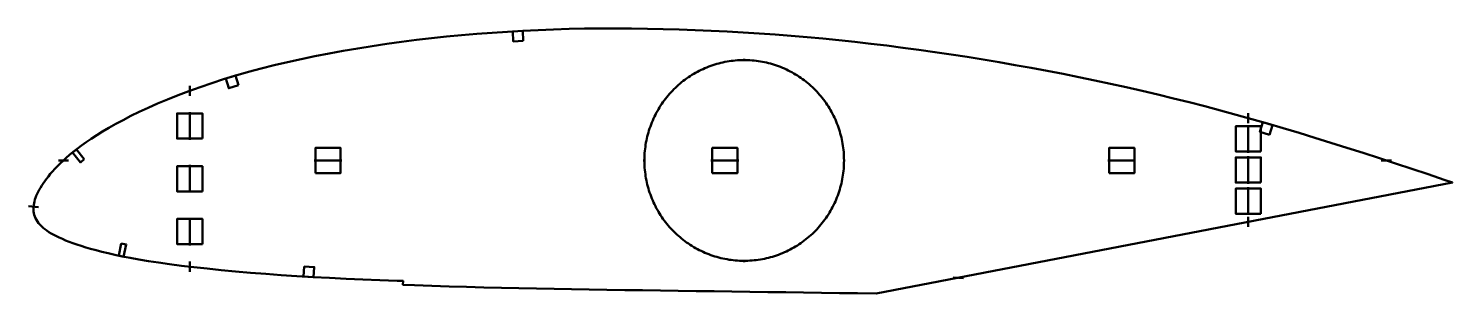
# Model space of a CAD drawing. Header units: metres. Extents: x -3 to 562, y 47 to 152.
import ezdxf

# ---------------------------------------------------------------- set-up
doc = ezdxf.new("R2010")
doc.units = ezdxf.units.M
doc.layers.add('Layer', color=1, linetype='Continuous', lineweight=50)

msp = doc.modelspace()

# ---------------------------------------------------------------- linework, layer by layer
at = {"layer": 'Layer'}
for p, q in [((281.25, 139.86), (281.25, 140.36)), ((61.25, 125.66), (61.25, 129.66)), ((61.25, 119.19), (61.25, 108.19)), ((481.25, 114.83), (481.25, 118.83)), ((481.25, 114.08), (481.25, 103.08)), ((481.25, 101.72), (481.25, 90.72)), ((13.13, 100), (9.13, 100)), ((61.25, 98.23), (61.25, 87.23)), ((121.6, 100), (110.6, 100)), ((241.65, 100), (241.15, 100)), ((279.07, 100), (268.07, 100)), ((320.85, 100), (321.35, 100)), ((436.54, 100), (425.54, 100)), ((534.01, 100), (538.01, 100)), ((481.25, 89.35), (481.25, 78.35)), ((1.26, 81.51), (-2.73, 81.82)), ((61.25, 77.28), (61.25, 66.28)), ((481.25, 77.6), (481.25, 73.6)), ((61.25, 59.81), (61.25, 55.81)), ((281.25, 60.14), (281.25, 59.64)), ((364.2, 53.58), (368.19, 53.28))]:
    msp.add_line(p, q, dxfattribs=at)
for points in [[(562.28, 91.22), (562.28, 91.22), (559.02, 92.34), (552.57, 94.52), (546.13, 96.67), (539.69, 98.8), (533.25, 100.9), (526.81, 102.98), (520.39, 105.03), (514.01, 107.05), (507.68, 109.03), (501.39, 110.95), (495.12, 112.83), (488.88, 114.66), (482.64, 116.44), (476.41, 118.18), (470.19, 119.87), (463.98, 121.52), (457.78, 123.12), (451.56, 124.67), (445.34, 126.18), (439.1, 127.65), (432.85, 129.07), (426.59, 130.46), (420.32, 131.8), (414.04, 133.11), (407.75, 134.36), (401.44, 135.58), (395.11, 136.76), (388.76, 137.9), (382.4, 139), (376.04, 140.07), (369.67, 141.09), (363.3, 142.08), (356.94, 143.02), (350.58, 143.92), (344.23, 144.77), (337.87, 145.59), (331.53, 146.35), (325.18, 147.07), (318.84, 147.75), (312.5, 148.38), (306.16, 148.97), (299.82, 149.51), (293.48, 150), (287.14, 150.45), (280.79, 150.85), (274.45, 151.21), (268.11, 151.52), (261.78, 151.79), (255.46, 152.01), (249.14, 152.18), (242.84, 152.31), (236.55, 152.39), (230.29, 152.42), (224.07, 152.41), (217.89, 152.34), (211.74, 152.22), (205.62, 152.03), (199.5, 151.79), (193.39, 151.49), (187.29, 151.14), (181.21, 150.73), (175.15, 150.26), (169.11, 149.74), (163.1, 149.17), (157.13, 148.54), (151.19, 147.85), (145.29, 147.11), (139.44, 146.3), (133.64, 145.44), (127.89, 144.52), (122.18, 143.53), (116.51, 142.49), (110.91, 141.4), (105.41, 140.27), (100.03, 139.08), (94.75, 137.84), (89.59, 136.53), (84.52, 135.16), (79.56, 133.74), (74.71, 132.26), (69.97, 130.72), (65.37, 129.15), (60.91, 127.53), (56.61, 125.89), (52.47, 124.23), (48.52, 122.57), (44.77, 120.92), (41.24, 119.28), (37.93, 117.66), (34.82, 116.06), (31.92, 114.49), (29.21, 112.96), (26.69, 111.47), (24.36, 110.02), (22.19, 108.62), (20.2, 107.25), (18.35, 105.93), (16.64, 104.65), (15.06, 103.39), (13.59, 102.18), (12.23, 101), (10.97, 99.86), (9.81, 98.76), (8.73, 97.68), (7.73, 96.64), (6.8, 95.62), (5.94, 94.63), (5.15, 93.66), (4.41, 92.72), (3.74, 91.8), (3.11, 90.9), (2.53, 90.02), (2, 89.19), (1.53, 88.37), (1.11, 87.53), (0.71, 86.72), (0.37, 85.96), (0.08, 85.22), (-0.16, 84.48), (-0.37, 83.73), (-0.53, 83.01), (-0.66, 82.32), (-0.74, 81.62), (-0.78, 80.98), (-0.79, 80.34), (-0.74, 79.69), (-0.63, 79.04), (-0.46, 78.38), (-0.23, 77.71), (0.05, 77.06), (0.39, 76.41), (0.8, 75.77), (1.27, 75.14), (1.81, 74.51), (2.41, 73.89), (3.07, 73.29), (3.78, 72.69), (4.56, 72.12), (5.4, 71.55), (6.32, 71), (7.31, 70.45), (8.37, 69.91), (9.5, 69.37), (10.72, 68.82), (12.02, 68.27), (13.4, 67.72), (14.87, 67.16), (16.45, 66.6), (18.14, 66.04), (19.97, 65.48), (21.94, 64.91), (24.07, 64.33), (26.38, 63.73), (28.86, 63.12), (31.55, 62.51), (34.47, 61.89), (37.64, 61.28), (41.1, 60.67), (44.85, 60.06), (48.92, 59.44), (53.28, 58.82), (57.95, 58.2), (62.92, 57.61), (68.18, 57.04), (73.71, 56.48), (79.47, 55.93), (85.38, 55.41), (91.41, 54.91), (97.55, 54.46), (103.8, 54.06), (110.18, 53.7), (116.69, 53.36), (123.28, 53.05), (129.97, 52.75), (136.74, 52.48), (143.58, 52.22), (145.87, 52.13), (145.81, 50.63), (150.39, 50.46), (157.26, 50.21), (164.14, 49.99), (171.03, 49.79), (177.95, 49.61), (184.9, 49.43), (191.87, 49.27), (198.83, 49.11), (205.78, 48.97), (212.75, 48.85), (219.75, 48.75), (226.78, 48.65), (233.83, 48.54), (240.9, 48.43), (247.97, 48.33), (255.06, 48.23), (262.16, 48.14), (269.27, 48.04), (276.39, 47.94), (283.5, 47.84), (290.61, 47.74), (297.72, 47.63), (304.83, 47.54), (311.94, 47.45), (319.05, 47.35), (326.17, 47.25), (333.6, 47.15), (562.28, 91.22)], [(320.85, 100), (320.84, 100.84), (320.82, 101.67), (320.77, 102.51), (320.71, 103.35), (320.63, 104.18), (320.54, 105.01), (320.43, 105.84), (320.29, 106.67), (320.15, 107.49), (319.98, 108.31), (319.8, 109.13), (319.6, 109.95), (319.38, 110.75), (319.15, 111.56), (318.9, 112.36), (318.64, 113.15), (318.35, 113.94), (318.05, 114.72), (317.74, 115.5), (317.41, 116.26), (317.06, 117.02), (316.7, 117.78), (316.32, 118.52), (315.92, 119.26), (315.51, 119.99), (315.09, 120.71), (314.65, 121.42), (314.19, 122.12), (313.72, 122.81), (313.24, 123.5), (312.74, 124.17), (312.23, 124.83), (311.71, 125.48), (311.17, 126.12), (310.62, 126.74), (310.05, 127.36), (309.47, 127.96), (308.88, 128.55), (308.28, 129.13), (307.67, 129.7), (307.04, 130.25), (306.4, 130.79), (305.76, 131.31), (305.1, 131.82), (304.43, 132.32), (303.75, 132.8), (303.06, 133.27), (302.36, 133.73), (301.65, 134.17), (300.93, 134.59), (300.2, 135), (299.47, 135.39), (298.73, 135.77), (297.98, 136.13), (297.22, 136.48), (296.45, 136.81), (295.68, 137.12), (294.9, 137.42), (294.12, 137.7), (293.33, 137.96), (292.53, 138.21), (291.73, 138.44), (290.93, 138.65), (290.12, 138.85), (289.31, 139.03), (288.49, 139.19), (287.67, 139.33), (286.85, 139.46), (286.02, 139.57), (285.2, 139.66), (284.37, 139.74), (283.54, 139.79), (282.71, 139.83), (281.87, 139.85), (281.04, 139.86), (280.21, 139.85), (279.38, 139.82), (278.55, 139.77), (277.72, 139.7), (276.89, 139.62), (276.06, 139.52), (275.24, 139.4), (274.42, 139.26), (273.6, 139.11), (272.79, 138.94), (271.97, 138.75), (271.17, 138.55), (270.37, 138.32), (269.57, 138.09), (268.77, 137.83), (267.99, 137.56), (267.21, 137.27), (266.43, 136.96), (265.66, 136.64), (264.9, 136.3), (264.15, 135.95), (263.4, 135.58), (262.66, 135.2), (261.93, 134.8), (261.21, 134.38), (260.5, 133.95), (259.79, 133.5), (259.1, 133.04), (258.41, 132.56), (257.74, 132.07), (257.07, 131.57), (256.42, 131.05), (255.78, 130.52), (255.14, 129.97), (254.52, 129.42), (253.92, 128.84), (253.32, 128.26), (252.74, 127.66), (252.17, 127.05), (251.61, 126.43), (251.06, 125.8), (250.53, 125.15), (250.01, 124.5), (249.51, 123.83), (249.02, 123.16), (248.54, 122.47), (248.08, 121.77), (247.63, 121.07), (247.2, 120.35), (246.78, 119.63), (246.38, 118.89), (245.99, 118.15), (245.62, 117.4), (245.27, 116.64), (244.93, 115.88), (244.6, 115.11), (244.29, 114.33), (244, 113.55), (243.73, 112.75), (243.47, 111.96), (243.23, 111.16), (243.01, 110.35), (242.8, 109.54), (242.61, 108.72), (242.43, 107.9), (242.28, 107.08), (242.14, 106.26), (242.02, 105.43), (241.91, 104.6), (241.82, 103.76), (241.75, 102.93), (241.7, 102.09), (241.67, 101.26), (241.65, 100.42), (241.65, 99.58), (241.67, 98.74), (241.7, 97.91), (241.75, 97.07), (241.82, 96.24), (241.91, 95.4), (242.02, 94.57), (242.14, 93.74), (242.28, 92.92), (242.43, 92.1), (242.61, 91.28), (242.8, 90.46), (243.01, 89.65), (243.23, 88.84), (243.47, 88.04), (243.73, 87.25), (244, 86.45), (244.29, 85.67), (244.6, 84.89), (244.93, 84.12), (245.27, 83.36), (245.62, 82.6), (245.99, 81.85), (246.38, 81.11), (246.78, 80.37), (247.2, 79.65), (247.63, 78.93), (248.08, 78.23), (248.54, 77.53), (249.02, 76.84), (249.51, 76.17), (250.01, 75.5), (250.53, 74.85), (251.06, 74.2), (251.61, 73.57), (252.17, 72.95), (252.74, 72.34), (253.32, 71.74), (253.92, 71.16), (254.52, 70.58), (255.14, 70.03), (255.78, 69.48), (256.42, 68.95), (257.07, 68.43), (257.74, 67.93), (258.41, 67.44), (259.1, 66.96), (259.79, 66.5), (260.5, 66.05), (261.21, 65.62), (261.93, 65.2), (262.66, 64.8), (263.4, 64.42), (264.15, 64.05), (264.9, 63.7), (265.66, 63.36), (266.43, 63.04), (267.21, 62.73), (267.99, 62.44), (268.77, 62.17), (269.57, 61.91), (270.37, 61.68), (271.17, 61.45), (271.97, 61.25), (272.79, 61.06), (273.6, 60.89), (274.42, 60.74), (275.24, 60.6), (276.06, 60.48), (276.89, 60.38), (277.72, 60.3), (278.55, 60.23), (279.38, 60.18), (280.21, 60.15), (281.04, 60.14), (281.87, 60.15), (282.71, 60.17), (283.54, 60.21), (284.37, 60.26), (285.2, 60.34), (286.02, 60.43), (286.85, 60.54), (287.67, 60.67), (288.49, 60.81), (289.31, 60.97), (290.12, 61.15), (290.93, 61.35), (291.73, 61.56), (292.53, 61.79), (293.33, 62.04), (294.12, 62.3), (294.9, 62.58), (295.68, 62.88), (296.45, 63.19), (297.22, 63.52), (297.98, 63.87), (298.73, 64.23), (299.47, 64.61), (300.2, 65), (300.93, 65.41), (301.65, 65.83), (302.36, 66.27), (303.06, 66.73), (303.75, 67.2), (304.43, 67.68), (305.1, 68.18), (305.76, 68.69), (306.4, 69.21), (307.04, 69.75), (307.67, 70.3), (308.28, 70.87), (308.88, 71.45), (309.47, 72.04), (310.05, 72.64), (310.62, 73.26), (311.17, 73.88), (311.71, 74.52), (312.23, 75.17), (312.74, 75.83), (313.24, 76.5), (313.72, 77.19), (314.19, 77.88), (314.65, 78.58), (315.09, 79.29), (315.51, 80.01), (315.92, 80.74), (316.32, 81.48), (316.7, 82.22), (317.06, 82.98), (317.41, 83.74), (317.74, 84.5), (318.05, 85.28), (318.35, 86.06), (318.64, 86.85), (318.9, 87.64), (319.15, 88.44), (319.38, 89.25), (319.6, 90.05), (319.8, 90.87), (319.98, 91.69), (320.15, 92.51), (320.29, 93.33), (320.43, 94.16), (320.54, 94.99), (320.63, 95.82), (320.71, 96.65), (320.77, 97.49), (320.82, 98.33), (320.84, 99.16), (320.85, 100)]]:
    msp.add_lwpolyline(points, close=True, dxfattribs=at)
for points in [[(193.61, 147.5), (189.61, 147.26), (189.38, 151.26), (193.37, 151.49), (193.61, 147.5)], [(80.57, 129.86), (76.74, 128.69), (75.57, 132.52), (79.4, 133.69), (80.57, 129.86)], [(66.25, 108.69), (56.25, 108.69), (56.25, 118.69), (66.25, 118.69), (66.25, 108.69)], [(486.25, 103.58), (476.25, 103.58), (476.25, 113.58), (486.25, 113.58), (486.25, 103.58)], [(489.72, 110.24), (485.88, 111.37), (487.01, 115.21), (490.85, 114.08), (489.72, 110.24)], [(19.41, 100.46), (17.85, 99.22), (14.74, 103.14), (16.31, 104.38), (19.41, 100.46)], [(111.1, 95), (111.1, 105), (121.1, 105), (121.1, 95), (111.1, 95)], [(268.57, 95), (268.57, 105), (278.57, 105), (278.57, 95), (268.57, 95)], [(426.04, 95), (426.04, 105), (436.04, 105), (436.04, 95), (426.04, 95)], [(66.25, 87.73), (56.25, 87.73), (56.25, 97.73), (66.25, 97.73), (66.25, 87.73)], [(486.25, 91.22), (476.25, 91.22), (476.25, 101.22), (486.25, 101.22), (486.25, 91.22)], [(486.25, 78.85), (476.25, 78.85), (476.25, 88.85), (486.25, 88.85), (486.25, 78.85)], [(66.25, 66.78), (56.25, 66.78), (56.25, 76.78), (66.25, 76.78), (66.25, 66.78)], [(34.1, 67.08), (36.06, 66.67), (35.03, 61.77), (33.07, 62.19), (34.1, 67.08)], [(106.65, 57.91), (110.64, 57.68), (110.41, 53.69), (106.42, 53.91), (106.65, 57.91)]]:
    msp.add_lwpolyline(points, dxfattribs=at)

doc.saveas('drawing.dxf')
